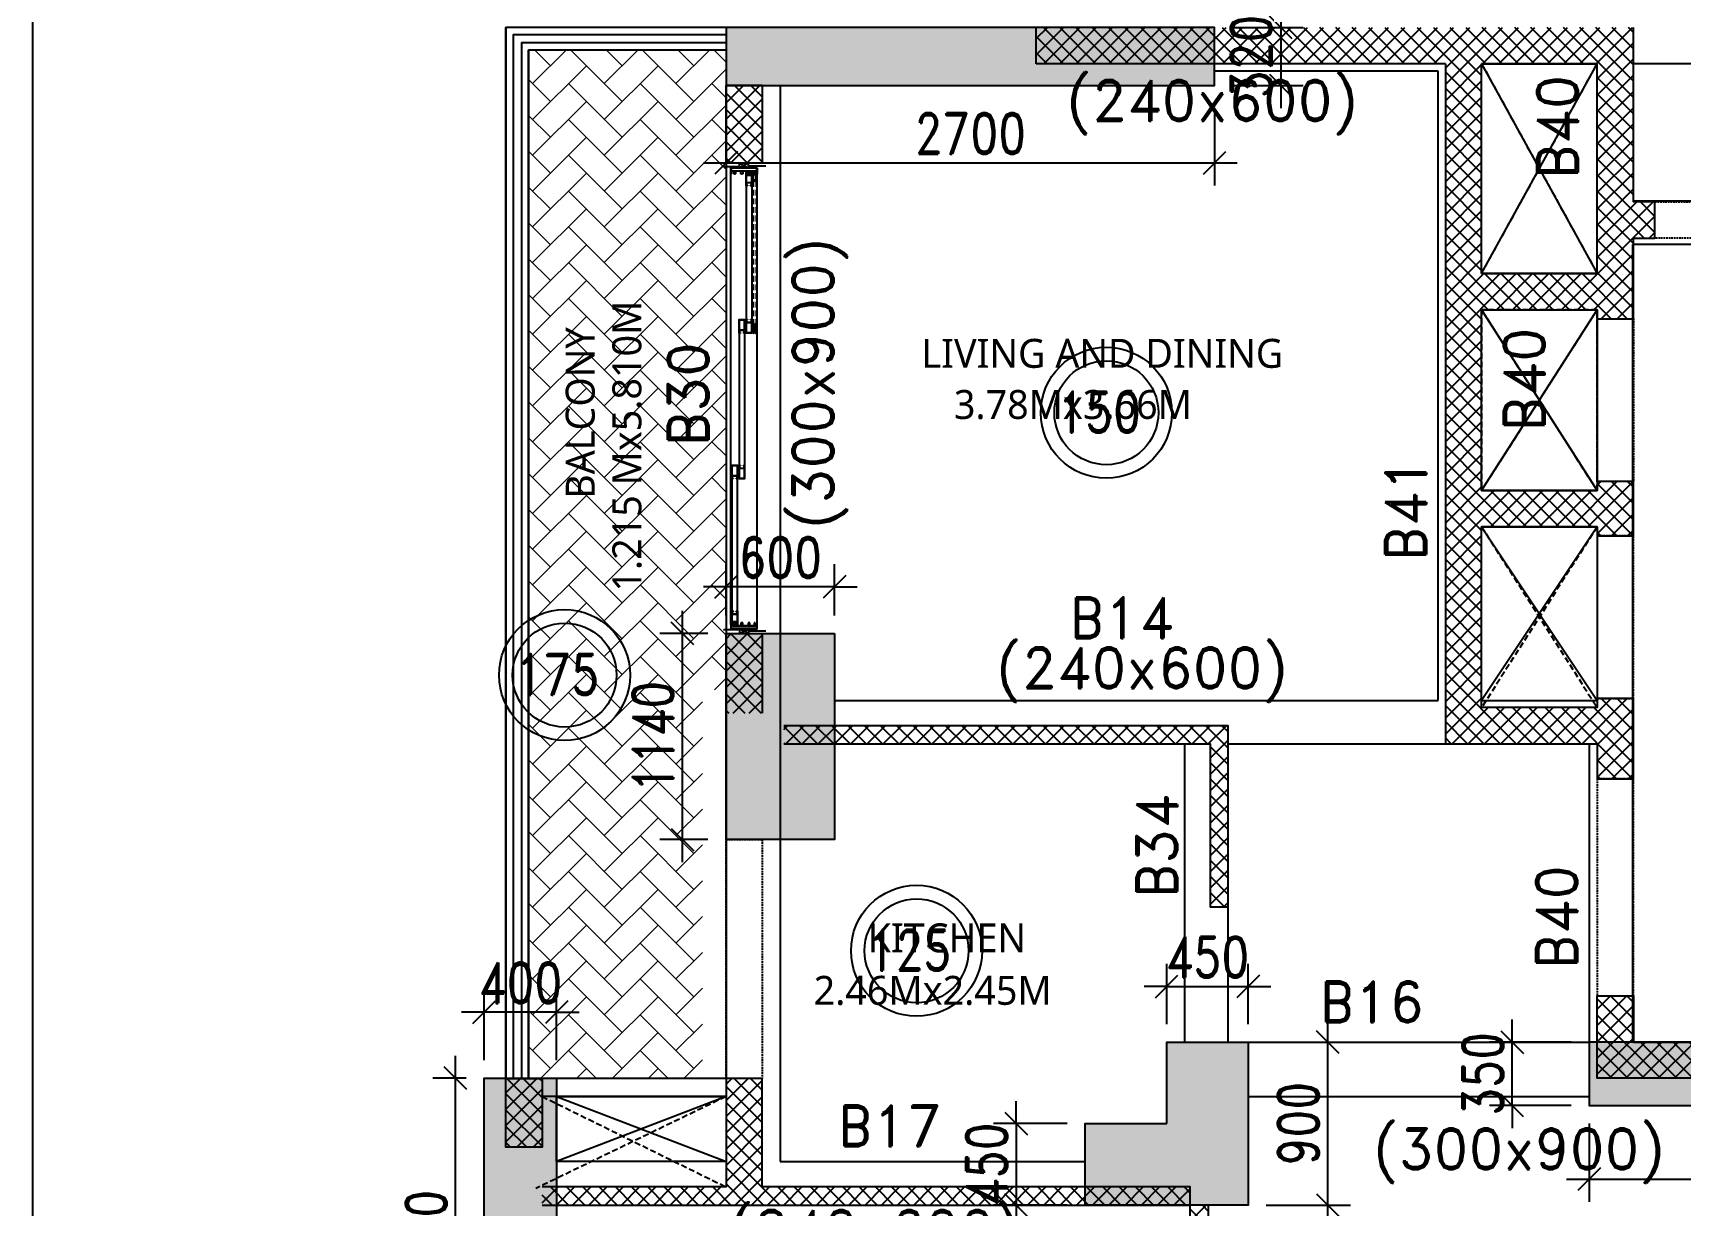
# Model space of a CAD drawing. Header units: millimetres. Extents: x 2061841 to 105821645, y -77612 to 48520811.
# Drawn here: x 105731241 to 105740344, y 48431366 to 48437847 of the extents above; entities that cross this region are included whole.
import ezdxf

# ---------------------------------------------------------------- set-up
doc = ezdxf.new("R2010")
doc.units = ezdxf.units.MM
doc.header["$LTSCALE"] = 10
doc.header["$MEASUREMENT"] = 0
doc.linetypes.add('$0$HIDDEN', pattern=[0.375, 0.25, -0.125])
doc.linetypes.add('HIDDEN2', pattern=[4.7625, 3.175, -1.5875])
for name, color, linetype in [('A-ANNO-LABL', 140, 'Continuous'), ('A-ELEV-HIDN', 54, 'HIDDEN2'), ('A-ELEV-LITE', 74, 'Continuous'), ('A-FLOR-HRAL', 200, 'Continuous'), ('A-GLAZ-FRAM', 74, 'Continuous'), ('A-WALL', 3, 'Continuous'), ('A-WALL-FNSH', 8, 'Continuous'), ('A-WALL-PATT', 54, 'Continuous'), ('AS-COLS', 2, 'Continuous'), ('S-BEAM', 4, 'Continuous'), ('S-BEAMNO.', 4, 'Continuous'), ('S-CUTOUT', 6, 'Continuous'), ('S-OPENING', 6, 'Continuous'), ('S-slab thk.', 2, 'Continuous')]:
    doc.layers.add(name, color=color, linetype=linetype)
doc.layers.add('A-FIRE DOOR', color=1, linetype='Continuous', true_color=0xff0000)
doc.layers.add('S-Hatch Balcony', color=8, linetype='Continuous', lineweight=5)
doc.layers.add('S-STRCOL HATCH', color=33, linetype='Continuous', lineweight=9)
doc.styles.add('200', font='romand.shx', dxfattribs={"width": 0.8, "height": 225})
doc.styles.add('Lucida SU', font='l_10646.ttf')
doc.styles.add('RD', font='romand.shx', dxfattribs={"width": 0.9, "height": 225})
doc.dimstyles.new('GR1', dxfattribs={"dimtxt": 225, "dimasz": 125, "dimexe": 125, "dimexo": 100, "dimgap": 50, "dimtad": 1, "dimdec": 0, "dimzin": 3, "dimdsep": 46, "dimtxsty": '200', "dimblk1": 'OBLIQUE', "dimblk2": 'OBLIQUE', "dimsah": 1, "dimcen": 0.0625, "dimdle": 125, "dimclrd": 3, "dimclre": 3, "dimclrt": 2, "dimadec": 0, "dimazin": 0, "dimtfac": 1, "dimtdec": 0, "dimtix": 1, "dimtmove": 0, "dimatfit": 3, "dimfxl": 1, "dimtolj": 1, "dimtzin": 0, "dimarcsym": 0})
pattern_1 = [(135, (101911631.5, 48122568.903), (-44.9012806, -44.9012806), []), (225, (101911631.5, 48122568.903), (44.9012806, -44.9012806), [])]
pattern_2 = [(135, (101883511.4, 48363983.805), (-44.9012806, -44.9012806), []), (225, (101883511.4, 48363983.805), (44.9012806, -44.9012806), [])]

# ---------------------------------------------------------------- blocks, each defined once
blk = doc.blocks.new('Alframe Door 3T+W')
for p, q in [((35, 145.7), (0, 145.7)), ((0, 145.7), (0, 0)), ((1.3, 2), (1.3, 143.7)), ((1.3, 143.7), (16.1, 143.7)), ((16.1, 143.7), (16.1, 2)), ((18, 129.5), (18, 144.2)), ((18, 144.2), (35, 144.2)), ((34.1, 129.5), (18, 129.5)), ((18, 90), (18, 119.5)), ((18, 119.5), (34.1, 119.5)), ((35, 144.2), (35, 145.7)), ((0, 0), (35, 0)), ((16.1, 2), (1.3, 2)), ((34.1, 90), (18, 90)), ((18, 50.5), (18, 80)), ((18, 80), (34.1, 80)), ((34.1, 50.5), (18, 50.5)), ((18, 16.9), (18, 40.5)), ((18, 40.5), (34.1, 40.5)), ((34.8, 16.9), (18, 16.9)), ((18, 1.5), (18, 11.1)), ((18, 11.1), (34.8, 11.1)), ((35, 1.5), (18, 1.5)), ((35, 0), (35, 1.5))]:
    blk.add_line(p, q)
for centre, start, end in [((22.8, 124.5), 336, 24), ((22.8, 85), 336, 24), ((22.8, 45.5), 336, 24), ((22.8, 14), 346.32448, 13.67552)]:
    blk.add_arc(centre, 12.3, start, end)
blk = doc.blocks.new('Alframe Win shutter wmesh')
for points in [[(7.5, -46), (7.5, 0), (4.5, 0), (4.5, -1.2), (6.2, -1.2), (6.2, -13.1), (-6.2, -13.1), (-6.2, -1.2), (-4.5, -1.2), (-4.5, 0), (-7.5, 0), (-7.5, -50), (-1, -50), (-1, -48), (-2, -48), (-2, -49), (-6.2, -49), (-6.2, -46)], [(6.2, -14.1), (-6.2, -14.1), (-6.2, -45), (6.2, -45)]]:
    blk.add_lwpolyline(points, close=True)
blk = doc.blocks.new('Al frame Door shutter 1')
blk.add_lwpolyline([(8, -60), (15, -60), (15, 15), (8, 15), (8, 13.5), (13.5, 13.5), (13.5, 0), (-13.5, 0), (-13.5, 13.5), (-8, 13.5), (-8, 15), (-15, 15), (-15, -60), (-8, -60), (-8, -58.5), (-13.5, -58.5), (-13.5, -45), (13.5, -45), (13.5, -58.5), (8, -58.5), (8, -60)])
blk.add_lwpolyline([(-13.5, -43.5), (13.5, -43.5), (13.5, -1.5), (-13.5, -1.5)], close=True)
blk = doc.blocks.new('Al frame Door shutter 2')
for p, q in [((-8, 75), (-15, 75)), ((-13.5, 60), (-13.5, 73.5)), ((-13.5, 73.5), (-8, 73.5)), ((13.5, 60), (-13.5, 60)), ((13.5, 58.5), (-13.5, 58.5)), ((-13.5, 58.5), (-13.5, 1.5)), ((-13.5, 1.5), (13.5, 1.5)), ((-8, 73.5), (-8, 75)), ((15, 75), (8, 75)), ((8, 75), (8, 73.5)), ((8, 73.5), (13.5, 73.5)), ((13.5, 73.5), (13.5, 60)), ((13.5, 1.5), (13.5, 58.5)), ((15, 34.5), (15, 75)), ((15, 34.5), (18.5, 34.5)), ((19, 33.2), (15, 33.2)), ((21.3, 37.3), (18.5, 34.5)), ((22.2, 36.4), (19, 33.2)), ((22.2, 36.4), (21.3, 37.3))]:
    blk.add_line(p, q)
blk.add_lwpolyline([(-15, 75), (-15, 0), (15, 0), (15, 33.2)])
blk = doc.blocks.new('*U696')
for p, q in [((49.9, 178.8), (2550.1, 178.8)), ((123.9, 172.6), (855, 172.6)), ((123.9, 142.6), (855, 142.6)), ((1661.1, 133.1), (930, 133.1)), ((1661.1, 103.1), (930, 103.1)), ((2476.1, 93.6), (1736.1, 93.6)), ((49.9, 33.1), (2541.1, 33.1)), ((2476.1, 63.6), (1736.1, 63.6))]:
    blk.add_line(p, q)
at = {"linetype": 'HIDDEN2'}
for p, q in [((1707.1, 54.6), (2505.1, 54.6)), ((2501.1, 39.6), (1711.1, 39.6))]:
    blk.add_line(p, q, dxfattribs=at)
at = {"color": 251}
for points in [[(25, 80.9), (0, 80.9), (25, 130.9), (0, 130.9), (25, 80.9), (25, 130.9)], [(2575, 80.9), (2600, 80.9), (2575, 130.9), (2600, 130.9), (2575, 80.9), (2575, 130.9)]]:
    blk.add_lwpolyline(points, dxfattribs=at)
at = {"layer": 'A-WALL-FNSH'}
for p, q in [((20, 130.9), (20, 220)), ((2580, 130.9), (2580, 220)), ((15, 80.9), (15, -15)), ((2585, 80.9), (2585, -15))]:
    blk.add_line(p, q, dxfattribs=at)
blk.add_blockref('Alframe Door 3T+W', (25, 33.1))
at = {"xscale": -1}
for name, p, rotation in [('Al frame Door shutter 1', (63.9, 157.6), 90), ('Al frame Door shutter 2', (930, 157.6), 90), ('Al frame Door shutter 2', (855, 118.1), 270), ('Al frame Door shutter 2', (1736.1, 118.1), 90), ('Al frame Door shutter 2', (1661.1, 78.6), 270), ('Al frame Door shutter 1', (2536.1, 78.6), 270), ('Alframe Win shutter wmesh', (2551.1, 47.1), 270)]:
    blk.add_blockref(name, p, dxfattribs=dict(at, rotation=rotation))
blk.add_blockref('Alframe Door 3T+W', (2575, 33.1), dxfattribs=at)
at = {"rotation": 90.00000000000001}
blk.add_blockref('Alframe Win shutter wmesh', (1661.1, 47.1), dxfattribs=at)
blk = doc.blocks.new('_Oblique')
at = {"color": 0, "linetype": 'ByBlock', "lineweight": -2}
blk.add_line((-0.5, -0.5), (0.5, 0.5), dxfattribs=at)
blk = doc.blocks.new('*D998')
at = {"layer": 'AS-COLS', "color": 3, "lineweight": -2, "transparency": 16777216}
for p, q in [((102970735.3, 48530182), (102970735.3, 48530571.9)), ((102971135.3, 48530182), (102971135.3, 48530571.9)), ((102970735.3, 48530446.9), (102970610.3, 48530446.9)), ((102971135.3, 48530446.9), (102970735.3, 48530446.9)), ((102971135.3, 48530446.9), (102971260.3, 48530446.9))]:
    blk.add_line(p, q, dxfattribs=at)
at = {"layer": 'Defpoints', "color": 0, "transparency": 16777216}
for p in [(102970735.3, 48530446.9), (102970735.3, 48530082), (102971135.3, 48530082)]:
    blk.add_point(p, dxfattribs=at)
at = {"layer": 'AS-COLS', "color": 3, "lineweight": -2, "transparency": 16777216, "xscale": 125, "yscale": 125, "zscale": 125}
blk.add_blockref('_Oblique', (102970735.3, 48530446.9), dxfattribs=at)
at = {"layer": 'AS-COLS', "color": 3, "lineweight": -2, "transparency": 16777216, "xscale": 125, "yscale": 125, "zscale": 125, "rotation": 180}
blk.add_blockref('_Oblique', (102971135.3, 48530446.9), dxfattribs=at)
at = {"layer": 'AS-COLS', "color": 2, "transparency": 16777216, "insert": (102970935.3, 48530609.4), "char_height": 225, "attachment_point": 5, "style": '200'}
blk.add_mtext('\\A1;400', dxfattribs=at)
blk = doc.blocks.new('*D999')
at = {"layer": 'AS-COLS', "color": 3, "lineweight": -2, "transparency": 16777216}
for p, q in [((102972071.2, 48532640.8), (102972071.2, 48532923.6)), ((102972671.2, 48532640.8), (102972671.2, 48532923.6)), ((102972071.2, 48532798.6), (102971946.2, 48532798.6)), ((102972671.2, 48532798.6), (102972071.2, 48532798.6)), ((102972671.2, 48532798.6), (102972796.2, 48532798.6))]:
    blk.add_line(p, q, dxfattribs=at)
at = {"layer": 'Defpoints', "color": 0, "transparency": 16777216}
for p in [(102972071.2, 48532798.6), (102972071.2, 48532540.8, 0), (102972671.2, 48532540.8, 0)]:
    blk.add_point(p, dxfattribs=at)
at = {"layer": 'AS-COLS', "color": 3, "lineweight": -2, "transparency": 16777216, "xscale": 125, "yscale": 125, "zscale": 125}
blk.add_blockref('_Oblique', (102972071.2, 48532798.6), dxfattribs=at)
at = {"layer": 'AS-COLS', "color": 3, "lineweight": -2, "transparency": 16777216, "xscale": 125, "yscale": 125, "zscale": 125, "rotation": 180}
blk.add_blockref('_Oblique', (102972671.2, 48532798.6), dxfattribs=at)
at = {"layer": 'AS-COLS', "color": 2, "transparency": 16777216, "insert": (102972371.2, 48532961.1), "char_height": 225, "attachment_point": 5, "style": '200'}
blk.add_mtext('\\A1;600', dxfattribs=at)
blk = doc.blocks.new('*D1000')
at = {"layer": 'AS-COLS', "color": 3, "lineweight": -2, "transparency": 16777216}
for p, q in [((102971830, 48531276.3), (102971830, 48532665.8)), ((102971971.2, 48532540.8), (102971705, 48532540.8)), ((102971971.3, 48531401.3), (102971705, 48531401.3))]:
    blk.add_line(p, q, dxfattribs=at)
at = {"layer": 'Defpoints', "color": 0, "transparency": 16777216}
for p in [(102971830, 48532540.8), (102972071.2, 48532540.8), (102972071.3, 48531401.3)]:
    blk.add_point(p, dxfattribs=at)
at = {"layer": 'AS-COLS', "color": 3, "lineweight": -2, "transparency": 16777216, "xscale": 125, "yscale": 125, "zscale": 125}
for p, rotation in [((102971830, 48532540.8), 90), ((102971830, 48531401.3), 270)]:
    blk.add_blockref('_Oblique', p, dxfattribs=dict(at, rotation=rotation))
at = {"layer": 'AS-COLS', "color": 2, "transparency": 16777216, "insert": (102971667.5, 48531971), "char_height": 225, "attachment_point": 5, "rotation": 90, "style": '200'}
blk.add_mtext('\\A1;1140', dxfattribs=at)
blk = doc.blocks.new('*D1001')
at = {"layer": 'AS-COLS', "color": 3, "lineweight": -2, "transparency": 16777216}
for p, q in [((102972071.3, 48535415.6), (102972071.3, 48535017.7)), ((102974771.4, 48535415.6), (102974771.4, 48535017.7)), ((102971946.3, 48535142.7), (102974896.4, 48535142.7))]:
    blk.add_line(p, q, dxfattribs=at)
at = {"layer": 'Defpoints', "color": 0, "transparency": 16777216}
for p in [(102972071.3, 48535515.6), (102974771.4, 48535515.6), (102974771.4, 48535142.7)]:
    blk.add_point(p, dxfattribs=at)
at = {"layer": 'AS-COLS', "color": 3, "lineweight": -2, "transparency": 16777216, "xscale": 125, "yscale": 125, "zscale": 125, "rotation": 180}
blk.add_blockref('_Oblique', (102972071.3, 48535142.7), dxfattribs=at)
at = {"layer": 'AS-COLS', "color": 3, "lineweight": -2, "transparency": 16777216, "xscale": 125, "yscale": 125, "zscale": 125}
blk.add_blockref('_Oblique', (102974771.4, 48535142.7), dxfattribs=at)
at = {"layer": 'AS-COLS', "color": 2, "transparency": 16777216, "insert": (102973421.3, 48535305.2), "char_height": 225, "attachment_point": 5, "style": '200'}
blk.add_mtext('\\A1;2700', dxfattribs=at)
blk = doc.blocks.new('*D1002')
at = {"layer": 'AS-COLS', "color": 3, "lineweight": -2, "transparency": 16777216}
for p, q in [((102975136.5, 48536016.3), (102975136.5, 48535446.3)), ((102974871.4, 48535891.3), (102975261.5, 48535891.3)), ((102974871.4, 48535571.3), (102975261.5, 48535571.3))]:
    blk.add_line(p, q, dxfattribs=at)
at = {"layer": 'Defpoints', "color": 0, "transparency": 16777216}
for p in [(102974771.4, 48535891.3), (102974771.4, 48535571.3), (102975136.5, 48535571.3)]:
    blk.add_point(p, dxfattribs=at)
at = {"layer": 'AS-COLS', "color": 3, "lineweight": -2, "transparency": 16777216, "xscale": 125, "yscale": 125, "zscale": 125}
for p, rotation in [((102975136.5, 48535891.3), 90), ((102975136.5, 48535571.3), 270)]:
    blk.add_blockref('_Oblique', p, dxfattribs=dict(at, rotation=rotation))
at = {"layer": 'AS-COLS', "color": 2, "transparency": 16777216, "insert": (102974974, 48535731.3), "char_height": 225, "attachment_point": 5, "rotation": 90, "style": '200'}
blk.add_mtext('\\A1;320', dxfattribs=at)
blk = doc.blocks.new('*D1015')
at = {"layer": 'AS-COLS', "color": 3, "lineweight": -2, "transparency": 16777216}
for p, q in [((102975396.3, 48529256.3), (102975396.3, 48530406.3)), ((102975056.3, 48530281.3), (102975521.3, 48530281.3)), ((102975056.3, 48529381.3), (102975521.3, 48529381.3))]:
    blk.add_line(p, q, dxfattribs=at)
at = {"layer": 'Defpoints', "color": 0, "transparency": 16777216}
for p in [(102974956.3, 48530281.3), (102975396.3, 48530281.3), (102974956.3, 48529381.3)]:
    blk.add_point(p, dxfattribs=at)
at = {"layer": 'AS-COLS', "color": 3, "lineweight": -2, "transparency": 16777216, "xscale": 125, "yscale": 125, "zscale": 125}
for p, rotation in [((102975396.3, 48530281.3), 90), ((102975396.3, 48529381.3), 270)]:
    blk.add_blockref('_Oblique', p, dxfattribs=dict(at, rotation=rotation))
at = {"layer": 'AS-COLS', "color": 2, "transparency": 16777216, "insert": (102975233.8, 48529831.3), "char_height": 225, "attachment_point": 5, "rotation": 90, "style": '200'}
blk.add_mtext('\\A1;900', dxfattribs=at)
blk = doc.blocks.new('*D1016')
at = {"layer": 'AS-COLS', "color": 3, "lineweight": -2, "transparency": 16777216}
for p, q in [((102974506.3, 48530381.3), (102974506.3, 48530714.8)), ((102974956.3, 48530381.3), (102974956.3, 48530714.8)), ((102974506.3, 48530589.8), (102974381.3, 48530589.8)), ((102974506.3, 48530589.8), (102974956.3, 48530589.8)), ((102974956.3, 48530589.8), (102975081.3, 48530589.8))]:
    blk.add_line(p, q, dxfattribs=at)
at = {"layer": 'Defpoints', "color": 0, "transparency": 16777216}
for p in [(102974956.3, 48530589.8), (102974506.3, 48530281.3), (102974956.3, 48530281.3)]:
    blk.add_point(p, dxfattribs=at)
at = {"layer": 'AS-COLS', "color": 3, "lineweight": -2, "transparency": 16777216, "xscale": 125, "yscale": 125, "zscale": 125}
blk.add_blockref('_Oblique', (102974506.3, 48530589.8), dxfattribs=at)
at = {"layer": 'AS-COLS', "color": 3, "lineweight": -2, "transparency": 16777216, "xscale": 125, "yscale": 125, "zscale": 125, "rotation": 180}
blk.add_blockref('_Oblique', (102974956.3, 48530589.8), dxfattribs=at)
at = {"layer": 'AS-COLS', "color": 2, "transparency": 16777216, "insert": (102974731.3, 48530752.3), "char_height": 225, "attachment_point": 5, "style": '200'}
blk.add_mtext('\\A1;450', dxfattribs=at)
blk = doc.blocks.new('*D1017')
at = {"layer": 'AS-COLS', "color": 3, "lineweight": -2, "transparency": 16777216}
for p, q in [((102973674, 48529831.3), (102973674, 48529956.3)), ((102973956.3, 48529831.3), (102973549, 48529831.3)), ((102973674, 48529831.3), (102973674, 48529381.3)), ((102973956.3, 48529381.3), (102973549, 48529381.3)), ((102973674, 48529381.3), (102973674, 48529256.3))]:
    blk.add_line(p, q, dxfattribs=at)
at = {"layer": 'Defpoints', "color": 0, "transparency": 16777216}
for p in [(102974056.3, 48529831.3), (102973674, 48529381.3), (102974056.3, 48529381.3)]:
    blk.add_point(p, dxfattribs=at)
at = {"layer": 'AS-COLS', "color": 3, "lineweight": -2, "transparency": 16777216, "xscale": 125, "yscale": 125, "zscale": 125}
for p, rotation in [((102973674, 48529831.3), 270), ((102973674, 48529381.3), 90)]:
    blk.add_blockref('_Oblique', p, dxfattribs=dict(at, rotation=rotation))
at = {"layer": 'AS-COLS', "color": 2, "transparency": 16777216, "insert": (102973511.5, 48529606.3), "char_height": 225, "attachment_point": 5, "rotation": 90, "style": '200'}
blk.add_mtext('\\A1;450', dxfattribs=at)
blk = doc.blocks.new('*D1018')
at = {"layer": 'AS-COLS', "color": 3, "lineweight": -2, "transparency": 16777216}
for p, q in [((102974056.3, 48529281.3), (102974056.3, 48528800.3)), ((102974956.3, 48529281.3), (102974956.3, 48528800.3)), ((102975081.3, 48528925.3), (102973931.3, 48528925.3))]:
    blk.add_line(p, q, dxfattribs=at)
at = {"layer": 'Defpoints', "color": 0, "transparency": 16777216}
for p in [(102974056.3, 48529381.3), (102974956.3, 48529381.3), (102974056.3, 48528925.3)]:
    blk.add_point(p, dxfattribs=at)
at = {"layer": 'AS-COLS', "color": 3, "lineweight": -2, "transparency": 16777216, "xscale": 125, "yscale": 125, "zscale": 125, "rotation": 180}
blk.add_blockref('_Oblique', (102974056.3, 48528925.3), dxfattribs=at)
at = {"layer": 'AS-COLS', "color": 3, "lineweight": -2, "transparency": 16777216, "xscale": 125, "yscale": 125, "zscale": 125}
blk.add_blockref('_Oblique', (102974956.3, 48528925.3), dxfattribs=at)
at = {"layer": 'AS-COLS', "color": 2, "transparency": 16777216, "insert": (102974506.3, 48529087.8), "char_height": 225, "attachment_point": 5, "style": '200'}
blk.add_mtext('\\A1;900', dxfattribs=at)
blk = doc.blocks.new('*D1019')
at = {"layer": 'AS-COLS', "color": 3, "lineweight": -2, "transparency": 16777216}
for p, q in [((102970576.7, 48528107.4), (102970576.7, 48530207)), ((102970635.3, 48530082), (102970451.7, 48530082)), ((102970635.4, 48528232.4), (102970451.7, 48528232.4))]:
    blk.add_line(p, q, dxfattribs=at)
at = {"layer": 'Defpoints', "color": 0, "transparency": 16777216}
for p in [(102970576.7, 48530082), (102970735.3, 48530082), (102970735.4, 48528232.4)]:
    blk.add_point(p, dxfattribs=at)
at = {"layer": 'AS-COLS', "color": 3, "lineweight": -2, "transparency": 16777216, "xscale": 125, "yscale": 125, "zscale": 125}
for p, rotation in [((102970576.7, 48530082), 90), ((102970576.7, 48528232.4), 270)]:
    blk.add_blockref('_Oblique', p, dxfattribs=dict(at, rotation=rotation))
at = {"layer": 'AS-COLS', "color": 2, "transparency": 16777216, "insert": (102970414.2, 48529157.2), "char_height": 225, "attachment_point": 5, "rotation": 90, "style": '200'}
blk.add_mtext('\\A1;1850', dxfattribs=at)
blk = doc.blocks.new('*D1020')
at = {"layer": 'AS-COLS', "color": 3, "lineweight": -2, "transparency": 16777216}
for p, q in [((102976840.8, 48529831.9), (102976840.8, 48529399.3)), ((102979111.3, 48529831.9), (102979111.3, 48529399.3)), ((102976715.8, 48529524.3), (102979236.3, 48529524.3))]:
    blk.add_line(p, q, dxfattribs=at)
at = {"layer": 'Defpoints', "color": 0, "transparency": 16777216}
for p in [(102976840.8, 48529931.9), (102979111.3, 48529931.9), (102979111.3, 48529524.3)]:
    blk.add_point(p, dxfattribs=at)
at = {"layer": 'AS-COLS', "color": 3, "lineweight": -2, "transparency": 16777216, "xscale": 125, "yscale": 125, "zscale": 125, "rotation": 180}
blk.add_blockref('_Oblique', (102976840.8, 48529524.3), dxfattribs=at)
at = {"layer": 'AS-COLS', "color": 3, "lineweight": -2, "transparency": 16777216, "xscale": 125, "yscale": 125, "zscale": 125}
blk.add_blockref('_Oblique', (102979111.3, 48529524.3), dxfattribs=at)
at = {"layer": 'AS-COLS', "color": 2, "transparency": 16777216, "insert": (102977976, 48529686.8), "char_height": 225, "attachment_point": 5, "style": '200'}
blk.add_mtext('\\A1;2270', dxfattribs=at)
blk = doc.blocks.new('*D1021')
at = {"layer": 'AS-COLS', "color": 3, "lineweight": -2, "transparency": 16777216}
for p, q in [((102976416.1, 48530281.9), (102976416.1, 48530406.9)), ((102976740.8, 48530281.9), (102976291.1, 48530281.9)), ((102976416.1, 48529931.9), (102976416.1, 48530281.9)), ((102976740.8, 48529931.9), (102976291.1, 48529931.9)), ((102976416.1, 48529931.9), (102976416.1, 48529806.9))]:
    blk.add_line(p, q, dxfattribs=at)
at = {"layer": 'Defpoints', "color": 0, "transparency": 16777216}
for p in [(102976416.1, 48530281.9), (102976840.8, 48530281.9), (102976840.8, 48529931.9)]:
    blk.add_point(p, dxfattribs=at)
at = {"layer": 'AS-COLS', "color": 3, "lineweight": -2, "transparency": 16777216, "xscale": 125, "yscale": 125, "zscale": 125}
for p, rotation in [((102976416.1, 48530281.9), 270), ((102976416.1, 48529931.9), 90)]:
    blk.add_blockref('_Oblique', p, dxfattribs=dict(at, rotation=rotation))
at = {"layer": 'AS-COLS', "color": 2, "transparency": 16777216, "insert": (102976253.6, 48530106.9), "char_height": 225, "attachment_point": 5, "rotation": 90, "style": '200'}
blk.add_mtext('\\A1;350', dxfattribs=at)
blk = doc.blocks.new('TOWER-A TYPICAL FLOOR FRAMING PLAN N')
at = {"layer": 'A-WALL-PATT'}
h = blk.add_hatch(dxfattribs=at)
h.set_pattern_fill('ANSI37', color=8, scale=20, angle=90)
h.set_pattern_definition([(135, (101923460.456, 48122568.903), (-44.9012806, -44.9012806), []), (225, (101923460.456, 48122568.903), (44.9012806, -44.9012806), [])])
h.paths.add_polyline_path([(102976246.3, 48534531.3), (102976246.3, 48535691.3), (102976885.5, 48535691.3), (102976885.5, 48534531.3)], flags=16)
h.paths.add_polyline_path([(102974846.3, 48531027.6), (102974846.3, 48532031.3), (102972391.3, 48532031.3), (102972391.3, 48531931.3), (102974746.3, 48531931.3), (102974746.3, 48531027.6)])
h.paths.add_polyline_path([(102976046.3, 48535691.3), (102976046.3, 48531931.3), (102976885.5, 48531931.3), (102976885.5, 48531737.5), (102977085.5, 48531737.5), (102977085.5, 48531931.3), (102977085.5, 48532181.3), (102976885.5, 48532181.3), (102976885.5, 48532131.3), (102976246.3, 48532131.3), (102976246.3, 48533131.3), (102976885.5, 48533131.3), (102976885.5, 48533081.3), (102977085.5, 48533081.3), (102977085.5, 48533381.3), (102976885.5, 48533381.3), (102976885.5, 48533331.3), (102976246.3, 48533331.3), (102976246.3, 48534331.3), (102976885.5, 48534331.3), (102976885.5, 48534281.3), (102977085.5, 48534281.3), (102977085.5, 48534727.6), (102977204.4, 48534727.6), (102977204.4, 48534927.6), (102977085.5, 48534927.6), (102977085.5, 48535891.3), (102973785.5, 48535891.3), (102973785.5, 48535691.3)])
h = blk.add_hatch(dxfattribs=at)
h.set_pattern_fill('ANSI37', color=8, scale=20, angle=90)
h.set_pattern_definition(pattern_2)
h.paths.add_polyline_path([(102972071.3, 48535571.3), (102972271.3, 48535571.3), (102972271.3, 48535140.8), (102972071.3, 48535140.8)])
h = blk.add_hatch(dxfattribs=at)
h.set_pattern_fill('ANSI37', color=8, scale=20, angle=90)
h.set_pattern_definition(pattern_2)
h.paths.add_polyline_path([(102972071.3, 48532540.8), (102972196, 48532540.8), (102972196, 48532540.8), (102972196, 48532540.8), (102972271.3, 48532540.8), (102972271.3, 48532101.3), (102972071.3, 48532101.3)])
h = blk.add_hatch(dxfattribs=at)
h.set_pattern_fill('ANSI37', color=8, scale=20, angle=90)
h.set_pattern_definition(pattern_1)
h.paths.add_polyline_path([(102977886.3, 48526981.3), (102977886.3, 48523181.3), (102978204.5, 48523181.3), (102978204.5, 48522981.3), (102977786.3, 48522981.3), (102977786.3, 48526881.3), (102975956.3, 48526881.3), (102975956.3, 48526981.3)])
h.paths.add_polyline_path([(102978911.3, 48529501.9), (102980011.3, 48529501.9), (102980011.3, 48529601.9), (102979111.3, 48529601.9), (102979111.3, 48530281.9), (102977085.5, 48530281.9), (102977085.5, 48530537.5), (102976885.5, 48530537.5), (102976885.5, 48530081.9), (102978911.3, 48530081.9)])
h.paths.add_polyline_path([(102979011.3, 48528701.9), (102978911.3, 48528701.9), (102978911.3, 48526981.3), (102978886.3, 48526981.3), (102978886.3, 48526881.3), (102980011.3, 48526881.3), (102980011.3, 48527081.3), (102979111.3, 48527081.3), (102979111.3, 48527801.9), (102980011.3, 48527801.9), (102980011.3, 48528001.9), (102979011.3, 48528001.9)])
h = blk.add_hatch(dxfattribs=at)
h.set_pattern_fill('ANSI37', color=8, scale=20, angle=90)
h.set_pattern_definition(pattern_1)
h.paths.add_polyline_path([(102970855.2, 48530081.3), (102971055.2, 48530081.3), (102971055.2, 48529701.4), (102970855.2, 48529701.4), (102970855.2, 48530081.3)])
h = blk.add_hatch(dxfattribs=at)
h.set_pattern_fill('ANSI37', color=8, scale=20, angle=90)
h.set_pattern_definition(pattern_1)
edge = h.paths.add_edge_path()
edge.add_line((102971055.2, 48529381.3), (102974636.3, 48529381.3))
edge.add_line((102974636.3, 48529381.3), (102974636.3, 48529481.3))
edge.add_line((102974636.3, 48529481.3), (102972271.3, 48529481.3))
edge.add_line((102972271.3, 48529481.3), (102972271.3, 48530081.3))
edge.add_line((102972271.3, 48530081.3), (102972071.3, 48530081.3))
edge.add_line((102972071.3, 48530081.3), (102972071.3, 48529481.3))
edge.add_line((102972071.3, 48529481.3), (102971055.2, 48529481.3))
h = blk.add_hatch(dxfattribs=at)
h.set_pattern_fill('ANSI37', color=8, scale=20, angle=90)
h.set_pattern_definition(pattern_1)
edge = h.paths.add_edge_path()
edge.add_line((102974736.3, 48529381.3), (102974736.3, 48529277.6))
edge.add_line((102974736.3, 48529277.6), (102974636.3, 48529277.6))
edge.add_line((102974636.3, 48529277.6), (102974636.3, 48529381.9))
edge.add_line((102974636.3, 48529381.9), (102974736.3, 48529381.9))
at = {"layer": 'S-Hatch Balcony'}
h = blk.add_hatch(dxfattribs=at)
h.set_pattern_fill('AR-HBONE', color=256, scale=35, style=0)
h.set_pattern_definition([(45, (102426779.48, 48829388.43), (2e-14, 197.9899), [420, -140]), (135, (102426878.48, 48829487.42), (2e-14, 197.9899), [420, -140])])
edge = h.paths.add_edge_path()
edge.add_line((102972071.6, 48535766.3), (102970980.6, 48535766.3))
edge.add_line((102970980.6, 48535766.3), (102970980.2, 48530081.3))
edge.add_line((102970980.2, 48530081.3), (102971015.9, 48530081.3))
edge.add_line((102971015.9, 48530081.3), (102971015.9, 48530081.3))
edge.add_line((102971015.9, 48530081.3), (102971941, 48530081.3))
edge.add_line((102971941, 48530081.3), (102971941, 48532230.1))
edge.add_line((102971941, 48532230.1), (102972071.3, 48532230.1))
edge.add_line((102972071.3, 48532230.1), (102972075.9, 48535766.3))
at = {"layer": 'S-STRCOL HATCH'}
h = blk.add_hatch(color=256, dxfattribs=at)
h.dxf.hatch_style = 1
h.paths.add_polyline_path([(102972071.3, 48535572), (102974771.4, 48535571.3), (102974771.4, 48535891.3), (102972071.3, 48535892)])
h = blk.add_hatch(color=256, dxfattribs=at)
h.dxf.hatch_style = 1
h.paths.add_polyline_path([(102972671.2, 48532540.8), (102972671.3, 48531401.3), (102972071.3, 48531402), (102972071.2, 48532540.8)])
h = blk.add_hatch(color=256, dxfattribs=at)
h.dxf.hatch_style = 1
h.paths.add_polyline_path([(102974506.3, 48529831.3), (102974506.3, 48530281.3), (102974956.3, 48530281.3), (102974956.3, 48529381.3), (102974056.3, 48529381.3), (102974056.3, 48529831.3), (102974506.3, 48529831.3)])
h = blk.add_hatch(color=256, dxfattribs=at)
h.dxf.hatch_style = 1
h.paths.add_polyline_path([(102979111.3, 48530281.9), (102976840.8, 48530281.9), (102976840.8, 48529931.9), (102979111.3, 48529931.9), (102979111.3, 48530281.9)])
h = blk.add_hatch(color=256, dxfattribs=at)
h.dxf.hatch_style = 1
h.paths.add_polyline_path([(102970735.4, 48528232.4), (102970735.3, 48530082), (102971135.3, 48530082), (102971135.4, 48528232.4), (102970735.4, 48528232.4)])
at = {"layer": 'A-ELEV-HIDN'}
for p, q in [((102976246.3, 48534531.3, 0), (102976885.5, 48535691.3, 0)), ((102976246.3, 48535691.3, 0), (102976885.5, 48534531.3, 0)), ((102976246.3, 48533331.3, 0), (102976885.5, 48534331.3, 0)), ((102976885.5, 48533331.3, 0), (102976246.3, 48534331.3, 0)), ((102976885.5, 48533131.3, 0), (102976246.3, 48532131.3, 0)), ((102976246.3, 48533131.3, 0), (102976885.5, 48532131.3, 0))]:
    blk.add_line(p, q, dxfattribs=at)
at = {"layer": 'A-ELEV-HIDN', "ltscale": 0.3, "elevation": 0}
for points in [[(102977204.4, 48534927.6), (102978404.4, 48534927.6), (102978404.4, 48534727.6), (102977204.4, 48534727.6)], [(102976885.5, 48534281.3), (102977085.5, 48534281.3), (102977085.5, 48533381.3), (102976885.5, 48533381.3)], [(102977085.5, 48533081.3), (102976885.5, 48533081.3), (102976885.5, 48532181.3), (102977085.5, 48532181.3)], [(102977085.5, 48531737.5), (102976885.5, 48531737.5), (102976885.5, 48530537.5), (102977085.5, 48530537.5)], [(102972071.3, 48531401.3), (102972271.3, 48531401.3), (102972271.3, 48530081.3), (102972071.3, 48530081.3)]]:
    blk.add_lwpolyline(points, close=True, dxfattribs=at)
at = {"layer": 'A-ELEV-HIDN', "elevation": 0}
for points in [[(102976246.3, 48533331.3), (102976885.5, 48533331.3), (102976885.5, 48534331.3), (102976246.3, 48534331.3)], [(102976246.3, 48533131.3), (102976885.5, 48533131.3), (102976885.5, 48532131.3), (102976246.3, 48532131.3)]]:
    blk.add_lwpolyline(points, close=True, dxfattribs=at)
for points in [[(102972071.3, 48529981.3), (102971020.6, 48529472.7)], [(102971055.2, 48529981.3), (102972071.3, 48529481.3)]]:
    blk.add_lwpolyline(points, dxfattribs=at)
at = {"layer": 'A-ELEV-LITE'}
for p, q in [((102972071.3, 48530081.3, 0), (102970946.2, 48530081.3, 0)), ((102972071.3, 48529981.3, 0), (102971055.2, 48529981.3, 0))]:
    blk.add_line(p, q, dxfattribs=at)
at = {"layer": 'A-FIRE DOOR'}
blk.add_lwpolyline([(102968241.2, 48553234.4), (103017317, 48553234.4), (103017317, 48519249.1), (102968241.2, 48519249.1)], close=True, dxfattribs=at)
at = {"layer": 'A-FLOR-HRAL', "color": 252, "elevation": 0}
for points in [[(102972071.9, 48535891.3), (102970855.2, 48535891.3), (102970855.2, 48530081.3)], [(102972071.9, 48535851.3), (102970895.2, 48535851.3), (102970895.2, 48530081.3)], [(102972071.9, 48535806.3), (102970940.2, 48535806.3), (102970940.2, 48530081.3)], [(102972071.9, 48535766.3), (102970980.2, 48535766.3), (102970980.2, 48530081.3)]]:
    blk.add_lwpolyline(points, dxfattribs=at)
at = {"layer": 'A-WALL', "color": 8}
for p, q in [((102973785.5, 48535691.3), (102973785.5, 48535891.3)), ((102976046.3, 48535691.3, 0), (102973785.5, 48535691.3)), ((102976246.3, 48534531.3, 0), (102976246.3, 48535691.3, 0)), ((102976246.3, 48535691.3, 0), (102976885.5, 48535691.3, 0)), ((102976885.5, 48534531.3, 0), (102976885.5, 48535691.3, 0)), ((102972271.3, 48535571.3, 0), (102972071.3, 48535571.3, 0)), ((102976885.5, 48534531.3, 0), (102976246.3, 48534531.3, 0)), ((102974846.3, 48531027.6), (102974746.3, 48531027.6))]:
    blk.add_line(p, q, dxfattribs=at)
at = {"layer": 'A-WALL', "color": 8, "elevation": 0}
for points in [[(102976046.3, 48535691.3), (102976046.3, 48531931.3), (102976885.5, 48531931.3), (102976885.5, 48531737.5), (102977085.5, 48531737.5), (102977085.5, 48531931.3), (102977085.5, 48532181.3), (102976885.5, 48532181.3), (102976885.5, 48532131.3), (102976246.3, 48532131.3), (102976246.3, 48533131.3), (102976885.5, 48533131.3), (102976885.5, 48533081.3), (102977085.5, 48533081.3), (102977085.5, 48533381.3), (102976885.5, 48533381.3), (102976885.5, 48533331.3), (102976246.3, 48533331.3), (102976246.3, 48534331.3), (102976885.5, 48534331.3), (102976885.5, 48534281.3), (102977085.5, 48534281.3), (102977085.5, 48534727.6), (102977204.4, 48534727.6), (102977204.4, 48534927.6), (102977085.5, 48534927.6), (102977085.5, 48535891.3)], [(102974846.3, 48531027.6), (102974846.3, 48532031.3), (102972391.3, 48532031.3)], [(102972391.3, 48531931.3), (102974746.3, 48531931.3), (102974746.3, 48531027.6)], [(102971055.2, 48529381.3), (102974636.3, 48529381.3), (102974636.3, 48529481.3), (102972271.3, 48529481.3), (102972271.3, 48530081.3), (102972071.3, 48530081.3), (102972071.3, 48529481.3), (102971055.2, 48529481.3)], [(102974736.3, 48529381.3), (102974736.3, 48529277.6), (102974636.3, 48529277.6), (102974636.3, 48529381.9), (102974736.3, 48529381.9)]]:
    blk.add_lwpolyline(points, dxfattribs=at)
at = {"layer": 'A-WALL', "color": 8}
for points in [[(102972271.3, 48535571.3), (102972271.3, 48535140.8), (102972071.3, 48535140.8), (102972071.3, 48535571.3)], [(102972071.3, 48532101.3), (102972071.3, 48532540.8), (102972271.3, 48532540.8), (102972271.3, 48532101.3)]]:
    blk.add_lwpolyline(points, dxfattribs=at)
blk.add_lwpolyline([(102978911.3, 48529501.9), (102978911.3, 48530081.9), (102976885.5, 48530081.9), (102976885.5, 48530537.5), (102977085.5, 48530537.5), (102977085.5, 48530281.9), (102979111.3, 48530281.9), (102979111.3, 48529601.9), (102980011.3, 48529601.9), (102980011.3, 48529501.9)], close=True, dxfattribs=at)
at = {"layer": 'A-WALL', "color": 8, "elevation": 0}
blk.add_lwpolyline([(102970855.2, 48530081.3), (102971055.2, 48530081.3), (102971055.2, 48529701.4), (102970855.2, 48529701.4)], close=True, dxfattribs=at)
at = {"layer": 'AS-COLS', "color": 1}
for points in [[(102972071.3, 48535571.3), (102974771.4, 48535571.3), (102974771.4, 48535891.3), (102972071.3, 48535891.3)], [(102974506.3, 48529831.3), (102974506.3, 48530281.3), (102974956.3, 48530281.3), (102974956.3, 48529381.3), (102974056.3, 48529381.3), (102974056.3, 48529831.3)], [(102979111.3, 48530281.9), (102976840.8, 48530281.9), (102976840.8, 48529931.9), (102979111.3, 48529931.9)]]:
    blk.add_lwpolyline(points, close=True, dxfattribs=at)
at = {"layer": 'AS-COLS', "color": 1, "elevation": 0}
for points in [[(102972671.2, 48532540.8), (102972671.3, 48531401.3), (102972071.3, 48531401.3), (102972071.2, 48532540.8)], [(102970735.4, 48528232.4), (102970735.3, 48530082), (102971135.3, 48530082), (102971135.4, 48528232.4)]]:
    blk.add_lwpolyline(points, close=True, dxfattribs=at)
at = {"layer": 'S-BEAM'}
for p, q in [((102970855.2, 48530081.3, 0), (102970855.2, 48535891.3, 0)), ((102972071.3, 48535766.3, 0), (102970980.2, 48535766.3, 0)), ((102970980.2, 48530081.3, 0), (102970980.2, 48535766.3, 0)), ((102976246.3, 48534531.3, 0), (102976246.3, 48535691.3, 0)), ((102976885.5, 48535691.2, 0), (102976246.3, 48535691.2, 0)), ((102976885.5, 48534531.3, 0), (102976885.5, 48535691.2, 0)), ((102972071.3, 48535571.3), (102972071.3, 48529981.3)), ((102976246.3, 48534531.3, 0), (102976885.5, 48534531.3, 0)), ((102976246.3, 48533331.3, 0), (102976246.3, 48534331.3, 0)), ((102976246.3, 48534331.3, 0), (102976885.5, 48534331.3, 0)), ((102976885.5, 48534331.3, 0), (102976885.5, 48533331.3, 0)), ((102976246.3, 48532171.3, 0), (102976246.3, 48533131.3, 0)), ((102976885.5, 48533131.3, 0), (102976885.5, 48532171.3, 0)), ((102976246.3, 48532171.3, 0), (102976890.8, 48532171.3, 0))]:
    blk.add_line(p, q, dxfattribs=at)
at = {"layer": 'S-BEAM', "linetype": '$0$HIDDEN'}
for p, q in [((102974771.4, 48535651.3, 0), (102976006.3, 48535651.3, 0)), ((102976006.3, 48532171.3, 0), (102976006.3, 48535651.3, 0)), ((102977085.3, 48534931.2, 0), (102977085.4, 48535691.2, 0)), ((102978535.5, 48535691.2, 0), (102977085.4, 48535691.2, 0)), ((102972371.3, 48535571.3), (102972371.3, 48529621.3)), ((102978535.5, 48534931.2, 0), (102977085.3, 48534931.2, 0)), ((102977080.8, 48534691.2, 0), (102977080.8, 48530281.9, 0)), ((102978535.5, 48534691.2, 0), (102977080.8, 48534691.2, 0)), ((102972671.2, 48532171.3, 0), (102976006.3, 48532171.3, 0)), ((102972671.3, 48531931.3, 0), (102974606.3, 48531931.3, 0)), ((102974606.3, 48530282.4, 0), (102974606.3, 48531931.3, 0)), ((102974846.3, 48530282.4, 0), (102974846.3, 48531931.3, 0)), ((102974846.3, 48531931.3, 0), (102976840.8, 48531931.3, 0)), ((102976840.8, 48531931.3, 0), (102976840.8, 48530281.3, 0)), ((102974956.3, 48530282, 0), (102976840.8, 48530281.9, 0)), ((102974956.3, 48529982, 0), (102976840.8, 48529981.9, 0)), ((102972371.3, 48529621.3), (102974056.3, 48529621.3)), ((102971135.3, 48529381.3), (102974056.3, 48529381.3))]:
    blk.add_line(p, q, dxfattribs=at)
at = {"layer": 'S-BEAM', "elevation": 0}
for points in [[(102976246.3, 48533331.3), (102976885.5, 48533331.3)], [(102976885.5, 48533131.3), (102976246.3, 48533131.3)]]:
    blk.add_lwpolyline(points, dxfattribs=at)
blk.add_lwpolyline([(102971135.3, 48529981.3), (102972071.3, 48529981.3), (102972071.3, 48529621.3), (102971135.3, 48529621.3)], close=True, dxfattribs=at)
at = {"layer": 'S-CUTOUT'}
for p, q in [((102976246.3, 48534531.3, 0), (102976885.5, 48535691.3, 0)), ((102976246.3, 48535691.2, 0), (102976885.5, 48534531.3, 0)), ((102976246.3, 48534331.3, 0), (102976885.5, 48533331.3, 0)), ((102976246.3, 48533331.3, 0), (102976885.5, 48534331.3, 0)), ((102976246.3, 48533131.3, 0), (102976885.5, 48532171.3, 0)), ((102976885.5, 48533131.3, 0), (102976246.3, 48532171.3, 0)), ((102971135.3, 48529981.3, 0), (102972071.3, 48529621.3, 0)), ((102972071.3, 48529981.3), (102971135.3, 48529621.3, 0))]:
    blk.add_line(p, q, dxfattribs=at)
at = {"layer": 'S-slab thk.'}
for centre, radius in [((102974173, 48533761.6, 0), 362.3), ((102974173, 48533761.6, 0), 287.3), ((102971179.1, 48532311.2), 362.3), ((102971179.1, 48532311.2), 287.3), ((102973124.3, 48530787, 0), 362.3), ((102973124.3, 48530787, 0), 287.3)]:
    blk.add_circle(centre, radius, dxfattribs=at)
at = {"layer": 'A-GLAZ-FRAM', "color": 252, "rotation": 90}
blk.add_blockref('*U696', (102972277, 48532540.8), dxfattribs=at)
at = {"layer": 'A-ANNO-LABL', "color": 252, "style": 'Lucida SU'}
for s, p in [('1.215 Mx5.810M', (102971603.2, 48532773, 207.4)), ('BALCONY', (102971345.4, 48533285.7, 207.4))]:
    blk.add_text(s, height=160, rotation=90, dxfattribs=at).set_placement(p)
for s, p in [('LIVING AND DINING ', (102973151.1, 48534009.9, 207.4)), ('3.78Mx3.66M', (102973330.3, 48533727.2, 207.4)), ('KITCHEN', (102972853.6, 48530778.3, 207.4)), ('2.46Mx2.45M', (102972555.5, 48530488.2, 207.4))]:
    blk.add_text(s, height=160, dxfattribs=at).set_placement(p)
at = {"layer": 'S-BEAMNO.', "color": 2, "style": 'RD'}
for s, rotation, p in [('(240x600)', 0.00028, (102973957.6, 48535375.8, 0)), ('(300x900)', 90.00028, (102972664.4, 48533124.4, 0)), ('(240x600)', 0.00028, (102973570.1, 48532238.8, 0)), ('(300x900)', 0.00028, (102975653.5, 48529579.3, 0)), ('(240x600)', 0.00028, (102972090.2, 48529128.3, 0))]:
    blk.add_text(s, height=225, rotation=rotation, dxfattribs=at).set_placement(p)
at = {"layer": 'S-BEAMNO.', "color": 4, "style": 'RD'}
for s, rotation, p in [('B40', 90.00028, (102976778.6, 48535052.1, 0)), ('B40', 90.00028, (102976594.9, 48533655.4, 0)), ('B30', 90.00028, (102971974.7, 48533573.7)), ('B41', 90.00028, (102975939.5, 48532938.7, 0)), ('B14', 0.00028, (102973967.3, 48532516, 0)), ('B34', 90.00028, (102974564.6, 48531075.2, 0)), ('B40', 90.00028, (102976774, 48530683.7, 0)), ('B16', 0.00028, (102975349.7, 48530391.7, 0)), ('B17', 0.00028, (102972686.6, 48529706.2))]:
    blk.add_text(s, height=225, rotation=rotation, dxfattribs=at).set_placement(p)
at = {"layer": 'S-slab thk.', "style": 'RD', "width": 0.8}
for s, p in [('150', (102973901.6, 48533652.7, 0)), ('175', (102970907.7, 48532202.4)), ('125', (102972852.9, 48530678.1, 0))]:
    blk.add_text(s, height=225, rotation=0.00028, dxfattribs=at).set_placement(p)
at = {"layer": 'AS-COLS', "color": 6}
dim = blk.add_linear_dim(base=(102975136.5, 48535571.3), p1=(102974771.4, 48535891.3), p2=(102974771.4, 48535571.3), angle=90, dimstyle='GR1', dxfattribs=at)
dim.commit()
dim.dimension.update_dxf_attribs({"geometry": '*D1002', "text_midpoint": (102975136.5, 48535731.3), "dimtype": 128})
for base, p1, p2, picture, middle in [((102974771.4, 48535142.7), (102972071.3, 48535515.6), (102974771.4, 48535515.6), '*D1001', (102973421.3, 48535305.2)), ((102972071.2, 48532798.6), (102972671.2, 48532540.8, 0), (102972071.2, 48532540.8, 0), '*D999', (102972371.2, 48532961.1)), ((102974956.3, 48530589.8), (102974506.3, 48530281.3), (102974956.3, 48530281.3), '*D1016', (102974731.3, 48530752.3)), ((102970735.3, 48530446.9), (102971135.3, 48530082), (102970735.3, 48530082), '*D998', (102970935.3, 48530609.4)), ((102979111.2531, 48529524.3134), (102976840.8029, 48529931.9016), (102979111.2531, 48529931.9016), '*D1020', (102977976.028, 48529686.8134)), ((102974056.3, 48528925.3), (102974956.3, 48529381.3), (102974056.3, 48529381.3), '*D1018', (102974506.3, 48529087.8))]:
    dim = blk.add_linear_dim(base=base, p1=p1, p2=p2, dimstyle='GR1', dxfattribs=at)
    dim.commit()
    dim.dimension.update_dxf_attribs({"geometry": picture, "text_midpoint": middle})
for base, p1, p2, picture, middle in [((102971829.9754, 48532540.7841, 0), (102972071.2531, 48531401.277, 0), (102972071.2476, 48532540.7841, 0), '*D1000', (102971667.4754, 48531971.0305, 0)), ((102975396.3, 48530281.3), (102974956.3, 48529381.3), (102974956.3, 48530281.3), '*D1015', (102975233.8, 48529831.3)), ((102976416.1, 48530281.9), (102976840.8, 48529931.9), (102976840.8, 48530281.9), '*D1021', (102976253.6, 48530106.9)), ((102970576.7, 48530082, 0), (102970735.4, 48528232.4, 0), (102970735.3, 48530082, 0), '*D1019', (102970414.2, 48529157.2, 0)), ((102973674, 48529381.3), (102974056.3, 48529831.3), (102974056.3, 48529381.3), '*D1017', (102973511.5, 48529606.3))]:
    dim = blk.add_linear_dim(base=base, p1=p1, p2=p2, angle=90, dimstyle='GR1', dxfattribs=at)
    dim.commit()
    dim.dimension.update_dxf_attribs({"geometry": picture, "text_midpoint": middle})

msp = doc.modelspace()

# ---------------------------------------------------------------- block references
at = {"layer": 'S-OPENING'}
msp.add_blockref('TOWER-A TYPICAL FLOOR FRAMING PLAN N', (2763000.3, -98014.7), dxfattribs=at)

doc.saveas('drawing.dxf')
